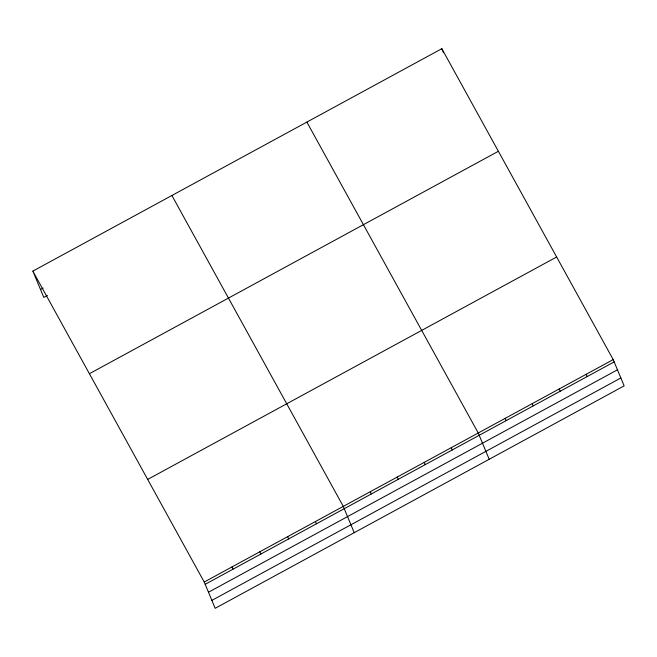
<?xml version="1.0" encoding="UTF-8"?>
<svg xmlns="http://www.w3.org/2000/svg" width="657" height="657" viewBox="0 0 657 657"><rect width="100%" height="100%" fill="white"/><g stroke="black" fill="none" stroke-linecap="round" stroke-linejoin="round"><path stroke-width="0.99" d="M32.85 271.119L441.833 48.684L613.203 359.593L624.15 385.881L215.168 608.316L204.228 582.02L32.85 271.119L43.797 297.407L47.386 295.453M40.496 289.491L43.19 288.029M89.401 373.718L498.384 151.282M147.669 479.421L556.651 256.994M204.228 582.02L613.203 359.593M205.181 584.319L614.164 361.892M208.483 592.236L617.457 369.809M211.874 600.391L620.857 377.964M306.868 122.087L478.239 432.996L489.186 459.284M171.904 195.49L343.283 506.391L354.222 532.687M586.216 374.268L587.169 376.576M441.833 48.684L443.524 52.749M559.222 388.952L560.175 391.252M532.227 403.636L533.188 405.936M505.233 418.312L506.194 420.611M451.252 447.672L452.205 449.971M424.258 462.356L425.21 464.655M397.263 477.031L398.224 479.331M370.269 491.715L371.23 494.015M315.467 521.518L316.428 523.818M287.659 536.646L288.612 538.945M259.844 551.773L260.804 554.073M232.036 566.892L232.997 569.192"/></g></svg>
